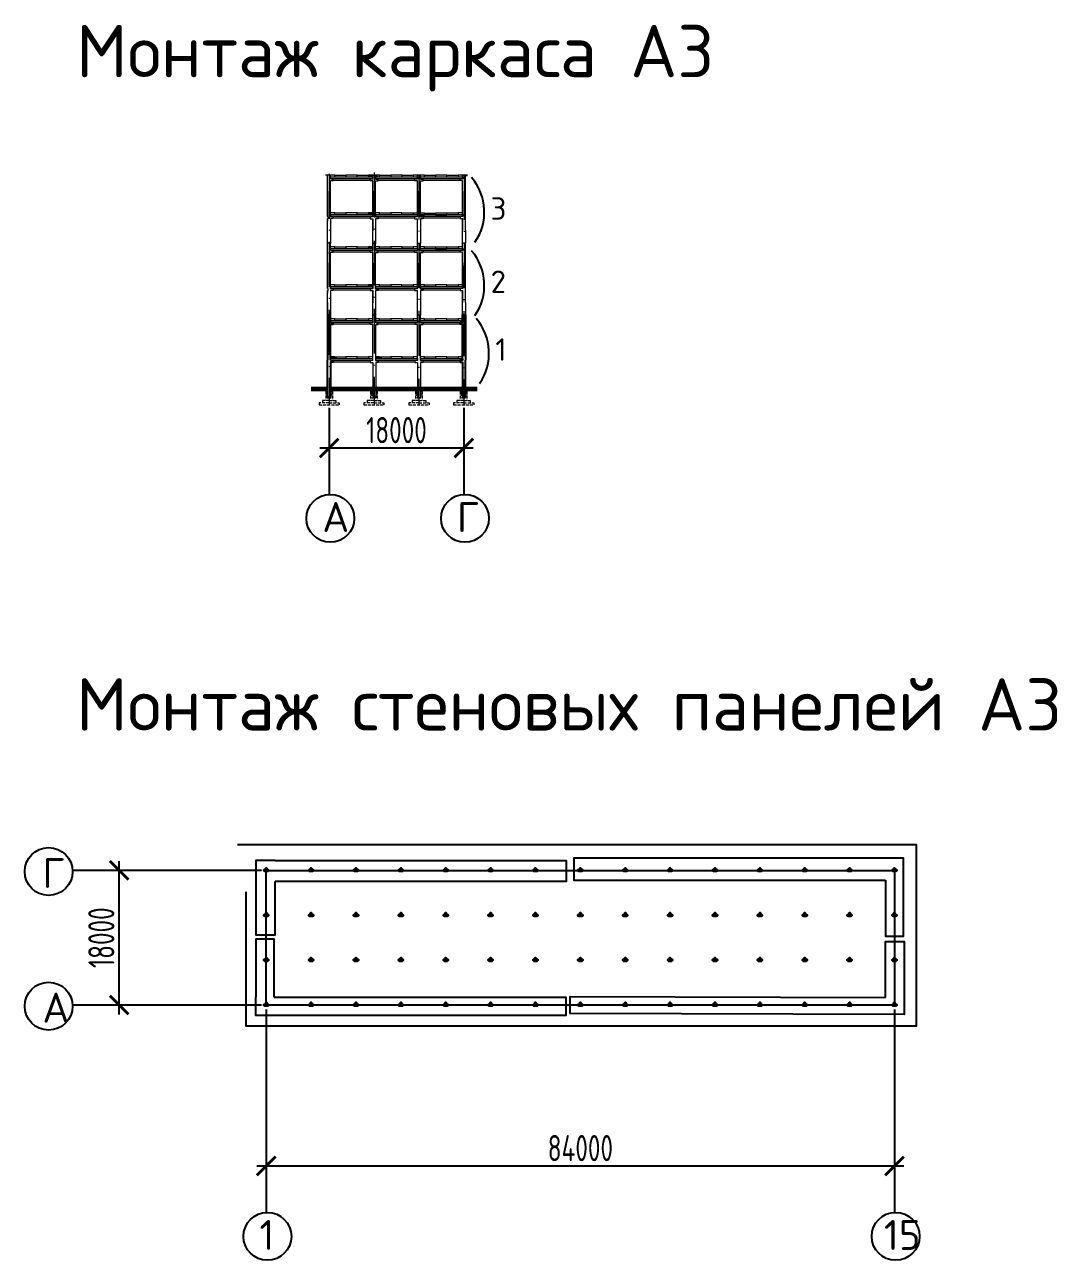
# Model space of a CAD drawing. Header units: millimetres. Extents: x -258526 to -95372, y 16759 to 83244.
# Drawn here: x -128942.8 to -128804.7, y 40723.7 to 40888.9 of the extents above; entities that cross this region are included whole.
import ezdxf

# ---------------------------------------------------------------- set-up
doc = ezdxf.new("R2010")
doc.units = ezdxf.units.MM
doc.header["$LTSCALE"] = 0.5
doc.linetypes.add('ACAD_ISO10W100', pattern=[18, 12, -3, 0, -3])
doc.linetypes.add('JIS_02_4.0', pattern=[5.5, 4, -1.5])
doc.layers.add('ЛИНИИ_045', color=254, linetype='Continuous')
doc.layers.add('размеры', color=7, linetype='Continuous')
for name, color, linetype, lineweight in [('ТОЛСТЫЕ', 1, 'Continuous', 50), ('ТОНКИЕе', 7, 'Continuous', 25), ('Я Тонкая', 2, 'Continuous', 15), ('Я Штриховая', 6, 'JIS_02_4.0', 15), ('яОсевая', 3, 'ACAD_ISO10W100', 15), ('яТолстая', 1, 'Continuous', 60), ('яШтриховая', 6, 'JIS_02_4.0', 15)]:
    doc.layers.add(name, color=color, linetype=linetype, lineweight=lineweight)
doc.styles.add('Наклонный', font='isocpeur.ttf', dxfattribs={"width": 0.7, "height": 3.5})
doc.styles.add('Наклонный 5', font='isocpeur.ttf', dxfattribs={"height": 7})
doc.dimstyles.new('СТРОИТЕЛЬНЫЙ', dxfattribs={"dimtxt": 3.5, "dimasz": 2.5, "dimexe": 1.25, "dimexo": 0.625, "dimtad": 1, "dimdec": 0, "dimlfac": 500, "dimdsep": 46, "dimtxsty": 'Наклонный', "dimblk1": 'ARCHTICK', "dimblk2": 'ARCHTICK', "dimsah": 1, "dimcen": 0, "dimdle": 1.25, "dimadec": 0, "dimazin": 0, "dimtfac": 0.75, "dimtdec": 0, "dimtmove": 0, "dimatfit": 3, "dimldrblk": 'ARCHTICK', "dimfxl": 1, "dimtolj": 1, "dimtzin": 0, "dimarcsym": 0})

# ---------------------------------------------------------------- blocks, each defined once
blk = doc.blocks.new('_ArchTick')
at = {"color": 0, "linetype": 'ByBlock', "const_width": 0.15}
blk.add_lwpolyline([(-0.5, -0.5), (0.5, 0.5)], dxfattribs=at)
blk = doc.blocks.new('*D740')
at = {"layer": 'Defpoints', "color": 0, "transparency": 16777216}
for p in [(-128902.1, 40835.58), (-128884.1, 40835.58), (-128884.1, 40832.27)]:
    blk.add_point(p, dxfattribs=at)
at = {"layer": 'размеры', "color": 0, "lineweight": -2, "transparency": 16777216}
for p, q in [((-128902.1, 40834.95), (-128902.1, 40831.02)), ((-128884.1, 40834.95), (-128884.1, 40831.02)), ((-128903.35, 40832.27), (-128882.85, 40832.27))]:
    blk.add_line(p, q, dxfattribs=at)
at = {"layer": 'размеры', "color": 0, "lineweight": -2, "transparency": 16777216, "xscale": 2.5, "yscale": 2.5, "zscale": 2.5, "rotation": 180}
blk.add_blockref('_ArchTick', (-128902.1, 40832.27), dxfattribs=at)
at = {"layer": 'размеры', "color": 0, "lineweight": -2, "transparency": 16777216, "xscale": 2.5, "yscale": 2.5, "zscale": 2.5}
blk.add_blockref('_ArchTick', (-128884.1, 40832.27), dxfattribs=at)
at = {"layer": 'размеры', "color": 0, "transparency": 16777216, "insert": (-128893.1, 40834.65), "char_height": 3.5, "attachment_point": 5, "style": 'Наклонный'}
blk.add_mtext('\\A1;18000', dxfattribs=at)
blk = doc.blocks.new('*D741')
at = {"layer": 'Defpoints', "color": 0, "transparency": 16777216}
for p in [(-128910.51, 40757.79), (-128826.51, 40757.79), (-128826.51, 40736.28)]:
    blk.add_point(p, dxfattribs=at)
at = {"layer": 'размеры', "color": 0, "lineweight": -2, "transparency": 16777216}
for p, q in [((-128910.51, 40757.17), (-128910.51, 40735.03)), ((-128826.51, 40757.17), (-128826.51, 40735.03)), ((-128911.76, 40736.28), (-128825.26, 40736.28))]:
    blk.add_line(p, q, dxfattribs=at)
at = {"layer": 'размеры', "color": 0, "lineweight": -2, "transparency": 16777216, "xscale": 2.5, "yscale": 2.5, "zscale": 2.5, "rotation": 180}
blk.add_blockref('_ArchTick', (-128910.51, 40736.28), dxfattribs=at)
at = {"layer": 'размеры', "color": 0, "lineweight": -2, "transparency": 16777216, "xscale": 2.5, "yscale": 2.5, "zscale": 2.5}
blk.add_blockref('_ArchTick', (-128826.51, 40736.28), dxfattribs=at)
at = {"layer": 'размеры', "color": 0, "transparency": 16777216, "insert": (-128868.51, 40738.66), "char_height": 3.5, "attachment_point": 5, "style": 'Наклонный'}
blk.add_mtext('\\A1;84000', dxfattribs=at)
blk = doc.blocks.new('*D742')
at = {"layer": 'Defpoints', "color": 0, "transparency": 16777216}
for p in [(-128930.19, 40775.79), (-128910.51, 40775.79), (-128910.51, 40757.79)]:
    blk.add_point(p, dxfattribs=at)
at = {"layer": 'размеры', "color": 0, "lineweight": -2, "transparency": 16777216}
for p, q in [((-128930.19, 40756.54), (-128930.19, 40777.04)), ((-128911.14, 40775.79), (-128931.44, 40775.79)), ((-128911.14, 40757.79), (-128931.44, 40757.79))]:
    blk.add_line(p, q, dxfattribs=at)
at = {"layer": 'размеры', "color": 0, "lineweight": -2, "transparency": 16777216, "xscale": 2.5, "yscale": 2.5, "zscale": 2.5}
for p, rotation in [((-128930.19, 40775.79), 90), ((-128930.19, 40757.79), 270)]:
    blk.add_blockref('_ArchTick', p, dxfattribs=dict(at, rotation=rotation))
at = {"layer": 'размеры', "color": 0, "transparency": 16777216, "insert": (-128932.56, 40766.79), "char_height": 3.5, "attachment_point": 5, "rotation": 90, "style": 'Наклонный'}
blk.add_mtext('\\A1;18000', dxfattribs=at)

msp = doc.modelspace()

# ---------------------------------------------------------------- linework, layer by layer
at = {"lineweight": 20}
for points in [[(-128901.8989, 40868.5311), (-128901.3589, 40868.5311), (-128901.3589, 40868.7511), (-128902.5983, 40868.7523)], [(-128902.299, 40863.1985), (-128902.299, 40868.7511)], [(-128901.899, 40867.8618), (-128901.899, 40868.0306), (-128901.5657, 40868.0306), (-128901.5657, 40868.2622)], [(-128901.899, 40863.1985), (-128901.899, 40867.9462)], [(-128901.8984, 40868.2588), (-128901.8984, 40868.2588), (-128901.8984, 40868.2588), (-128901.8987, 40868.7511)], [(-128901.8878, 40868.3211), (-128901.8878, 40868.5211), (-128896.2829, 40868.5211), (-128896.2829, 40868.2588), (-128901.8984, 40868.2588)], [(-128901.8984, 40868.2588), (-128901.5657, 40868.2622)], [(-128901.5567, 40868.0868), (-128896.6424, 40868.0868)], [(-128901.3589, 40868.5311), (-128901.3589, 40868.7511), (-128899.8589, 40868.7511), (-128899.8589, 40868.5211)], [(-128899.8589, 40868.527), (-128899.8589, 40868.527), (-128898.3589, 40868.527), (-128898.3589, 40868.747), (-128899.8589, 40868.747), (-128899.8589, 40868.527)], [(-128898.3589, 40868.5311), (-128898.3589, 40868.7511), (-128896.8589, 40868.7511), (-128896.8589, 40868.5211)], [(-128896.2809, 40867.9927), (-128896.2809, 40867.9927), (-128896.6141, 40867.9927), (-128896.6141, 40868.2243)], [(-128896.2814, 40868.2209), (-128896.6141, 40868.2243)], [(-128896.2814, 40868.2209), (-128896.2811, 40868.7492)], [(-128896.2809, 40863.1607), (-128896.2814, 40867.9927)], [(-128895.8739, 40868.3211), (-128895.8739, 40868.5211), (-128890.269, 40868.5211), (-128890.269, 40868.2588), (-128895.8845, 40868.2588)], [(-128895.8809, 40867.8239), (-128895.8809, 40867.9927), (-128895.5477, 40867.9927), (-128895.5477, 40868.2243)], [(-128895.8809, 40863.1607), (-128895.8809, 40867.9083)], [(-128895.8804, 40868.2209), (-128895.8804, 40868.2209), (-128895.8804, 40868.2209), (-128895.8806, 40868.7479)], [(-128895.8804, 40868.2209), (-128895.5477, 40868.2243)], [(-128895.8802, 40868.527), (-128895.3589, 40868.527), (-128895.3589, 40868.747), (-128895.8802, 40868.747)], [(-128895.5428, 40868.0868), (-128890.6285, 40868.0868)], [(-128895.3589, 40868.527), (-128895.3589, 40868.747), (-128893.8589, 40868.747), (-128893.8589, 40868.5169)], [(-128893.8589, 40868.5229), (-128893.8589, 40868.5229), (-128892.3589, 40868.5229), (-128892.3589, 40868.7429), (-128893.8589, 40868.7429), (-128893.8589, 40868.5229)], [(-128892.3589, 40868.5229), (-128892.3589, 40868.7429), (-128890.8589, 40868.7429), (-128890.8589, 40868.5128)], [(-128889.3589, 40868.7387), (-128890.8589, 40868.7387), (-128890.8589, 40868.5187)], [(-128890.2793, 40867.9927), (-128890.2793, 40867.9927), (-128890.6685, 40867.9927), (-128890.6685, 40868.2243)], [(-128890.2793, 40868.2209), (-128890.6685, 40868.2243)], [(-128890.2798, 40868.2209), (-128890.2796, 40868.7387)], [(-128890.2793, 40863.1607), (-128890.2798, 40867.9927)], [(-128890.2793, 40867.8239), (-128890.2793, 40867.9927)], [(-128889.8793, 40867.8239), (-128889.8793, 40867.9927), (-128889.5461, 40867.9927), (-128889.5461, 40868.2243)], [(-128889.8793, 40863.1607), (-128889.8793, 40867.9083)], [(-128889.8788, 40868.2209), (-128889.8788, 40868.2209), (-128889.8788, 40868.2209), (-128889.879, 40868.7387)], [(-128889.8788, 40868.2209), (-128889.5461, 40868.2243)], [(-128889.8786, 40868.5187), (-128889.3589, 40868.5187), (-128889.3589, 40868.7387), (-128889.8786, 40868.7387)], [(-128889.8388, 40868.3211), (-128889.8388, 40868.5211), (-128884.2339, 40868.5211), (-128884.2339, 40868.2588), (-128889.8495, 40868.2588)], [(-128889.5077, 40868.0868), (-128884.5935, 40868.0868)], [(-128889.3589, 40868.5187), (-128889.3589, 40868.7387), (-128887.8589, 40868.7387), (-128887.8589, 40868.5086)], [(-128887.8589, 40868.5146), (-128887.8589, 40868.5146), (-128886.3589, 40868.5146), (-128886.3589, 40868.7346), (-128887.8589, 40868.7346), (-128887.8589, 40868.5146)], [(-128886.3589, 40868.5311), (-128886.3589, 40868.7511), (-128884.8589, 40868.7511), (-128884.8589, 40868.5211)], [(-128884.8589, 40868.527), (-128884.8589, 40868.527), (-128884.2484, 40868.527), (-128884.2484, 40868.747), (-128884.8589, 40868.747), (-128884.8589, 40868.527)], [(-128884.2491, 40868.0306), (-128884.2491, 40868.0306), (-128884.5824, 40868.0306), (-128884.5824, 40868.2622)], [(-128884.2497, 40868.2588), (-128884.5824, 40868.2622)], [(-128884.2497, 40868.2588), (-128884.2494, 40868.747)], [(-128884.2491, 40863.1985), (-128884.2491, 40868.0306)], [(-128883.8491, 40867.9462), (-128883.8491, 40867.9462), (-128883.8491, 40867.9462), (-128883.8491, 40868.747)], [(-128883.8491, 40861.3277), (-128883.8491, 40867.9462)], [(-128902.299, 40866.6211), (-128902.299, 40863.2306)], [(-128896.2809, 40866.5832), (-128896.2809, 40863.1927)], [(-128890.2793, 40866.5832), (-128890.2793, 40863.1927)], [(-128884.2491, 40866.6211), (-128884.2491, 40863.2306)], [(-128902.299, 40863.1985), (-128902.299, 40863.2306)], [(-128902.299, 40863.1985), (-128902.2971, 40863.1722), (-128902.2971, 40862.9141), (-128902.299, 40862.9404), (-128902.299, 40862.5683)], [(-128902.299, 40859.6649), (-128902.299, 40862.9404)], [(-128901.8994, 40863.4709), (-128901.3594, 40863.4709), (-128901.3594, 40863.6909), (-128901.8994, 40863.6909)], [(-128901.8884, 40863.2608), (-128901.8884, 40863.4608), (-128896.2834, 40863.4608), (-128896.2834, 40863.1985), (-128901.899, 40863.1985)], [(-128901.899, 40863.1985), (-128901.5506, 40863.1985), (-128901.5506, 40862.9404), (-128901.899, 40862.9404), (-128901.899, 40861.3277)], [(-128901.5573, 40863.0265), (-128896.643, 40863.0265)], [(-128901.3594, 40863.4709), (-128901.3594, 40863.6909), (-128899.8594, 40863.6909), (-128899.8594, 40863.4608)], [(-128899.8594, 40863.4667), (-128899.8594, 40863.4667), (-128898.3594, 40863.4667), (-128898.3594, 40863.6867), (-128899.8594, 40863.6867), (-128899.8594, 40863.4667)], [(-128898.3594, 40863.4709), (-128898.3594, 40863.6909), (-128896.8594, 40863.6909), (-128896.8594, 40863.4608)], [(-128896.2809, 40863.1607), (-128896.6292, 40863.1607), (-128896.6292, 40862.9025), (-128896.2809, 40862.9025), (-128896.2809, 40861.2898)], [(-128896.2809, 40863.1607), (-128896.2809, 40863.1927)], [(-128896.2809, 40859.627), (-128896.2809, 40862.9025)], [(-128896.279, 40862.8762), (-128896.2809, 40862.9025), (-128896.2809, 40862.5305)], [(-128895.8745, 40863.2608), (-128895.8745, 40863.4608), (-128890.2695, 40863.4608), (-128890.2695, 40863.1985), (-128895.8851, 40863.1985)], [(-128895.8809, 40863.1607), (-128895.5326, 40863.1607), (-128895.5326, 40862.9025), (-128895.8809, 40862.9025), (-128895.8809, 40861.2898)], [(-128895.8807, 40863.4667), (-128895.3594, 40863.4667), (-128895.3594, 40863.6867), (-128895.8807, 40863.6867)], [(-128895.5434, 40863.0265), (-128890.6291, 40863.0265)], [(-128895.3594, 40863.4667), (-128895.3594, 40863.6867), (-128893.8594, 40863.6867), (-128893.8594, 40863.4566)], [(-128893.8594, 40863.4626), (-128893.8594, 40863.4626), (-128892.3594, 40863.4626), (-128892.3594, 40863.6826), (-128893.8594, 40863.6826), (-128893.8594, 40863.4626)], [(-128892.3594, 40863.4626), (-128892.3594, 40863.6826), (-128890.8594, 40863.6826), (-128890.8594, 40863.4525)], [(-128890.2791, 40863.6784), (-128890.8594, 40863.6784), (-128890.8594, 40863.4584)], [(-128890.2793, 40863.1607), (-128890.6836, 40863.1607), (-128890.6836, 40862.9025), (-128890.2793, 40862.9025), (-128890.2793, 40862.9025)], [(-128890.2793, 40863.1607), (-128890.2793, 40863.1927)], [(-128890.2793, 40859.627), (-128890.2793, 40862.9025)], [(-128889.8793, 40863.1607), (-128889.531, 40863.1607), (-128889.531, 40862.9025), (-128889.8793, 40862.9025), (-128889.8793, 40861.2898)], [(-128889.8791, 40863.4584), (-128889.3594, 40863.4584), (-128889.3594, 40863.6784), (-128889.8791, 40863.6784)], [(-128889.8394, 40863.2608), (-128889.8394, 40863.4608), (-128884.2345, 40863.4608), (-128884.2345, 40863.1985), (-128889.85, 40863.1985)], [(-128889.5083, 40863.0265), (-128884.594, 40863.0265)], [(-128889.3594, 40863.4584), (-128889.3594, 40863.6784), (-128887.8594, 40863.6784), (-128887.8594, 40863.4484)], [(-128887.8594, 40863.4543), (-128887.8594, 40863.4543), (-128886.3594, 40863.4543), (-128886.3594, 40863.6743), (-128887.8594, 40863.6743), (-128887.8594, 40863.4543)], [(-128886.3594, 40863.4709), (-128886.3594, 40863.6909), (-128884.8594, 40863.6909), (-128884.8594, 40863.4608)], [(-128884.8594, 40863.4667), (-128884.8594, 40863.4667), (-128884.249, 40863.4667), (-128884.249, 40863.6867), (-128884.8594, 40863.6867), (-128884.8594, 40863.4667)], [(-128884.2491, 40863.1985), (-128884.5975, 40863.1985), (-128884.5975, 40862.9404), (-128884.2491, 40862.9404), (-128884.2491, 40861.3277)], [(-128884.2491, 40863.1985), (-128884.2491, 40863.2306)], [(-128884.2491, 40859.6649), (-128884.2491, 40862.9404)], [(-128901.899, 40861.3277), (-128901.899, 40859.6595), (-128902.299, 40859.6649)], [(-128895.8809, 40861.2898), (-128895.8809, 40859.6216), (-128896.2809, 40859.627)], [(-128889.8793, 40861.2898), (-128889.8793, 40859.6216), (-128890.2793, 40859.627)], [(-128883.8491, 40861.3277), (-128883.8491, 40859.6595), (-128884.2491, 40859.6649)], [(-128902.2995, 40858.6561), (-128902.299, 40859.6595)], [(-128901.8984, 40858.6561), (-128901.8984, 40858.6561), (-128901.8984, 40858.6561), (-128901.899, 40859.6595), (-128902.299, 40859.6595)], [(-128901.8984, 40858.9284), (-128901.3584, 40858.9284), (-128901.3584, 40859.1484), (-128901.8984, 40859.1484)], [(-128901.3584, 40858.9284), (-128901.3584, 40859.1484), (-128899.8584, 40859.1484), (-128899.8584, 40858.9183)], [(-128899.8584, 40858.9243), (-128899.8584, 40858.9243), (-128898.3584, 40858.9243), (-128898.3584, 40859.1443), (-128899.8584, 40859.1443), (-128899.8584, 40858.9243)], [(-128898.3584, 40858.9284), (-128898.3584, 40859.1484), (-128896.8584, 40859.1484), (-128896.8584, 40858.9183)], [(-128896.2814, 40858.6182), (-128896.2809, 40859.6216)], [(-128895.8804, 40858.6182), (-128895.8804, 40858.6182), (-128895.8804, 40858.6182), (-128895.8809, 40859.6216), (-128896.2809, 40859.6216)], [(-128895.8797, 40858.9243), (-128895.3584, 40858.9243), (-128895.3584, 40859.1443), (-128895.8797, 40859.1443)], [(-128895.3584, 40858.9243), (-128895.3584, 40859.1443), (-128893.8584, 40859.1443), (-128893.8584, 40858.9142)], [(-128893.8584, 40858.9202), (-128893.8584, 40858.9202), (-128892.3584, 40858.9202), (-128892.3584, 40859.1402), (-128893.8584, 40859.1402), (-128893.8584, 40858.9202)], [(-128892.3584, 40858.9202), (-128892.3584, 40859.1402), (-128890.8584, 40859.1402), (-128890.8584, 40858.9101)], [(-128890.2781, 40859.136), (-128890.8584, 40859.136), (-128890.8584, 40858.916)], [(-128890.2798, 40858.6182), (-128890.2793, 40859.6216)], [(-128889.8788, 40858.6182), (-128889.8788, 40858.6182), (-128889.8788, 40858.6182), (-128889.8793, 40859.6216), (-128890.2793, 40859.6216)], [(-128889.8781, 40858.916), (-128889.3584, 40858.916), (-128889.3584, 40859.136), (-128889.8781, 40859.136)], [(-128889.3584, 40858.916), (-128889.3584, 40859.136), (-128887.8584, 40859.136), (-128887.8584, 40858.9059)], [(-128887.8584, 40858.9119), (-128887.8584, 40858.9119), (-128886.3584, 40858.9119), (-128886.3584, 40859.1319), (-128887.8584, 40859.1319), (-128887.8584, 40858.9119)], [(-128886.3584, 40858.9284), (-128886.3584, 40859.1484), (-128884.8584, 40859.1484), (-128884.8584, 40858.9183)], [(-128884.8584, 40858.9243), (-128884.8584, 40858.9243), (-128884.248, 40858.9243), (-128884.248, 40859.1443), (-128884.8584, 40859.1443), (-128884.8584, 40858.9243)], [(-128884.2497, 40858.6561), (-128884.2491, 40859.6595)], [(-128883.8491, 40858.3435), (-128883.8491, 40858.3435), (-128883.8491, 40858.3435), (-128883.8491, 40859.6595), (-128884.2491, 40859.6595)], [(-128902.299, 40853.5958), (-128902.2995, 40858.6561)], [(-128902.299, 40858.2591), (-128902.299, 40858.6561), (-128902.299, 40858.6561), (-128902.299, 40858.6561)], [(-128902.299, 40858.4278), (-128902.299, 40858.2591)], [(-128901.899, 40858.2591), (-128901.899, 40858.4278), (-128901.5657, 40858.4278), (-128901.5657, 40858.6595)], [(-128901.899, 40853.5958), (-128901.899, 40858.3435)], [(-128901.8984, 40858.6561), (-128901.5657, 40858.6595)], [(-128901.8874, 40858.7183), (-128901.8874, 40858.9183), (-128896.2825, 40858.9183), (-128896.2825, 40858.6561), (-128901.898, 40858.6561)], [(-128901.5563, 40858.4841), (-128896.642, 40858.4841)], [(-128896.2809, 40858.39), (-128896.2809, 40858.39), (-128896.6141, 40858.39), (-128896.6141, 40858.6216)], [(-128896.2814, 40858.6182), (-128896.6141, 40858.6216)], [(-128896.2809, 40853.5579), (-128896.2814, 40858.39)], [(-128895.8735, 40858.7183), (-128895.8735, 40858.9183), (-128890.2686, 40858.9183), (-128890.2686, 40858.6561), (-128895.8841, 40858.6561)], [(-128895.8809, 40858.2212), (-128895.8809, 40858.39), (-128895.5477, 40858.39), (-128895.5477, 40858.6216)], [(-128895.8809, 40853.5579), (-128895.8809, 40858.3056)], [(-128895.8804, 40858.6182), (-128895.5477, 40858.6216)], [(-128895.5424, 40858.4841), (-128890.6281, 40858.4841)], [(-128890.2793, 40858.39), (-128890.2793, 40858.39), (-128890.6685, 40858.39), (-128890.6685, 40858.6216)], [(-128890.2793, 40858.6182), (-128890.6685, 40858.6216)], [(-128890.2793, 40853.5579), (-128890.2798, 40858.39)], [(-128890.2793, 40858.2212), (-128890.2793, 40858.39)], [(-128889.8793, 40858.2212), (-128889.8793, 40858.39), (-128889.5461, 40858.39), (-128889.5461, 40858.6216)], [(-128889.8793, 40853.5579), (-128889.8793, 40858.3056)], [(-128889.8788, 40858.6182), (-128889.5461, 40858.6216)], [(-128889.8384, 40858.7183), (-128889.8384, 40858.9183), (-128884.2335, 40858.9183), (-128884.2335, 40858.6561), (-128889.849, 40858.6561)], [(-128889.5073, 40858.4841), (-128884.593, 40858.4841)], [(-128884.2491, 40858.4278), (-128884.2491, 40858.4278), (-128884.5824, 40858.4278), (-128884.5824, 40858.6595)], [(-128884.2497, 40858.6561), (-128884.5824, 40858.6595)], [(-128884.2491, 40853.5958), (-128884.2491, 40858.4278)], [(-128883.8491, 40851.725), (-128883.8491, 40858.3435)], [(-128902.299, 40857.0184), (-128902.299, 40853.6278)], [(-128896.2809, 40856.9805), (-128896.2809, 40853.59)], [(-128890.2793, 40856.9805), (-128890.2793, 40853.59)], [(-128884.2491, 40857.0184), (-128884.2491, 40853.6278)], [(-128901.8994, 40853.8681), (-128901.3594, 40853.8681), (-128901.3594, 40854.0881), (-128901.8994, 40854.0881)], [(-128901.3594, 40853.8681), (-128901.3594, 40854.0881), (-128899.8594, 40854.0881), (-128899.8594, 40853.8581)], [(-128899.8594, 40853.864), (-128899.8594, 40853.864), (-128898.3594, 40853.864), (-128898.3594, 40854.084), (-128899.8594, 40854.084), (-128899.8594, 40853.864)], [(-128898.3594, 40853.8681), (-128898.3594, 40854.0881), (-128896.8594, 40854.0881), (-128896.8594, 40853.8581)], [(-128895.8807, 40853.864), (-128895.3594, 40853.864), (-128895.3594, 40854.084), (-128895.8807, 40854.084)], [(-128895.3594, 40853.864), (-128895.3594, 40854.084), (-128893.8594, 40854.084), (-128893.8594, 40853.8539)], [(-128893.8594, 40853.8599), (-128893.8594, 40853.8599), (-128892.3594, 40853.8599), (-128892.3594, 40854.0799), (-128893.8594, 40854.0799), (-128893.8594, 40853.8599)], [(-128892.3594, 40853.8599), (-128892.3594, 40854.0799), (-128890.8594, 40854.0799), (-128890.8594, 40853.8498)], [(-128890.2791, 40854.0757), (-128890.8594, 40854.0757), (-128890.8594, 40853.8557)], [(-128889.8791, 40853.8557), (-128889.3594, 40853.8557), (-128889.3594, 40854.0757), (-128889.8791, 40854.0757)], [(-128889.3594, 40853.8557), (-128889.3594, 40854.0757), (-128887.8594, 40854.0757), (-128887.8594, 40853.8456)], [(-128887.8594, 40853.8516), (-128887.8594, 40853.8516), (-128886.3594, 40853.8516), (-128886.3594, 40854.0716), (-128887.8594, 40854.0716), (-128887.8594, 40853.8516)], [(-128886.3594, 40853.8681), (-128886.3594, 40854.0881), (-128884.8594, 40854.0881), (-128884.8594, 40853.8581)], [(-128884.8594, 40853.864), (-128884.8594, 40853.864), (-128884.249, 40853.864), (-128884.249, 40854.084), (-128884.8594, 40854.084), (-128884.8594, 40853.864)], [(-128902.299, 40853.5958), (-128902.299, 40853.6278)], [(-128902.299, 40853.5958), (-128902.2971, 40853.5695), (-128902.2971, 40853.3113), (-128902.299, 40853.3377), (-128902.299, 40852.9656)], [(-128902.299, 40850.0622), (-128902.299, 40853.3377)], [(-128901.8884, 40853.6581), (-128901.8884, 40853.8581), (-128896.2834, 40853.8581), (-128896.2834, 40853.5958), (-128901.899, 40853.5958)], [(-128901.899, 40853.5958), (-128901.5506, 40853.5958), (-128901.5506, 40853.3377), (-128901.899, 40853.3377), (-128901.899, 40851.725)], [(-128901.5573, 40853.4238), (-128896.643, 40853.4238)], [(-128896.2809, 40853.5579), (-128896.6292, 40853.5579), (-128896.6292, 40853.2998), (-128896.2809, 40853.2998), (-128896.2809, 40851.6871)], [(-128896.2809, 40853.5579), (-128896.2809, 40853.59)], [(-128896.2809, 40850.0243), (-128896.2809, 40853.2998)], [(-128896.279, 40853.2735), (-128896.2809, 40853.2998), (-128896.2809, 40852.9277)], [(-128895.8745, 40853.6581), (-128895.8745, 40853.8581), (-128890.2695, 40853.8581), (-128890.2695, 40853.5958), (-128895.8851, 40853.5958)], [(-128895.8809, 40853.5579), (-128895.5326, 40853.5579), (-128895.5326, 40853.2998), (-128895.8809, 40853.2998), (-128895.8809, 40851.6871)], [(-128895.5434, 40853.4238), (-128890.6291, 40853.4238)], [(-128890.2793, 40853.5579), (-128890.6836, 40853.5579), (-128890.6836, 40853.2998), (-128890.2793, 40853.2998), (-128890.2793, 40853.2998)], [(-128890.2793, 40853.5579), (-128890.2793, 40853.59)], [(-128890.2793, 40850.0243), (-128890.2793, 40853.2998)], [(-128889.8793, 40853.5579), (-128889.531, 40853.5579), (-128889.531, 40853.2998), (-128889.8793, 40853.2998), (-128889.8793, 40851.6871)], [(-128889.8394, 40853.6581), (-128889.8394, 40853.8581), (-128884.2345, 40853.8581), (-128884.2345, 40853.5958), (-128889.85, 40853.5958)], [(-128889.5083, 40853.4238), (-128884.594, 40853.4238)], [(-128884.2491, 40853.5958), (-128884.5975, 40853.5958), (-128884.5975, 40853.3377), (-128884.2491, 40853.3377), (-128884.2491, 40851.725)], [(-128884.2491, 40853.5958), (-128884.2491, 40853.6278)], [(-128884.2491, 40850.0622), (-128884.2491, 40853.3377)], [(-128901.899, 40851.725), (-128901.899, 40850.0567), (-128902.299, 40850.0622)], [(-128902.299, 40851.725), (-128902.299, 40850.0567), (-128901.899, 40850.0622)], [(-128895.8809, 40851.6871), (-128895.8809, 40850.0189), (-128896.2809, 40850.0243)], [(-128889.8793, 40851.6871), (-128889.8793, 40850.0189), (-128890.2793, 40850.0243)], [(-128883.8491, 40851.725), (-128883.8491, 40850.0567), (-128884.2491, 40850.0622)], [(-128901.8984, 40849.3139), (-128901.3584, 40849.3139), (-128901.3584, 40849.5339), (-128901.8984, 40849.5339)], [(-128901.8874, 40849.1038), (-128901.8874, 40849.3038), (-128896.2825, 40849.3038), (-128896.2825, 40849.0416), (-128901.898, 40849.0416)], [(-128901.3584, 40849.3139), (-128901.3584, 40849.5339), (-128899.8584, 40849.5339), (-128899.8584, 40849.3038)], [(-128899.8584, 40849.3098), (-128899.8584, 40849.3098), (-128898.3584, 40849.3098), (-128898.3584, 40849.5298), (-128899.8584, 40849.5298), (-128899.8584, 40849.3098)], [(-128898.3584, 40849.3139), (-128898.3584, 40849.5339), (-128896.8584, 40849.5339), (-128896.8584, 40849.3038)], [(-128896.2797, 40849.5298), (-128896.8584, 40849.5298), (-128896.8584, 40849.3098)], [(-128896.2808, 40849.0155), (-128896.2803, 40850.0189)], [(-128895.8797, 40849.0155), (-128895.8797, 40849.0155), (-128895.8797, 40849.0155), (-128895.8803, 40850.0189), (-128896.2803, 40850.0189)], [(-128895.8735, 40849.1038), (-128895.8735, 40849.3038), (-128890.2686, 40849.3038), (-128890.2686, 40849.0416), (-128895.8841, 40849.0416)], [(-128895.8797, 40849.3098), (-128895.3584, 40849.3098), (-128895.3584, 40849.5298), (-128895.8797, 40849.5298)], [(-128895.3584, 40849.3098), (-128895.3584, 40849.5298), (-128893.8584, 40849.5298), (-128893.8584, 40849.2997)], [(-128893.8584, 40849.3056), (-128893.8584, 40849.3056), (-128892.3584, 40849.3056), (-128892.3584, 40849.5256), (-128893.8584, 40849.5256), (-128893.8584, 40849.3056)], [(-128892.3584, 40849.3056), (-128892.3584, 40849.5256), (-128890.8584, 40849.5256), (-128890.8584, 40849.2955)], [(-128890.2781, 40849.5215), (-128890.8584, 40849.5215), (-128890.8584, 40849.3015)], [(-128890.2792, 40849.0155), (-128890.2787, 40850.0189)], [(-128889.8781, 40849.0155), (-128889.8781, 40849.0155), (-128889.8781, 40849.0155), (-128889.8787, 40850.0189), (-128890.2787, 40850.0189)], [(-128889.8781, 40849.3015), (-128889.3584, 40849.3015), (-128889.3584, 40849.5215), (-128889.8781, 40849.5215)], [(-128889.8384, 40849.1038), (-128889.8384, 40849.3038), (-128884.2335, 40849.3038), (-128884.2335, 40849.0416), (-128889.849, 40849.0416)], [(-128889.3584, 40849.3015), (-128889.3584, 40849.5215), (-128887.8584, 40849.5215), (-128887.8584, 40849.2914)], [(-128887.8584, 40849.2973), (-128887.8584, 40849.2973), (-128886.3584, 40849.2973), (-128886.3584, 40849.5173), (-128887.8584, 40849.5173), (-128887.8584, 40849.2973)], [(-128886.3584, 40849.3139), (-128886.3584, 40849.5339), (-128884.8584, 40849.5339), (-128884.8584, 40849.3038)], [(-128884.8584, 40849.3098), (-128884.8584, 40849.3098), (-128884.248, 40849.3098), (-128884.248, 40849.5298), (-128884.8584, 40849.5298), (-128884.8584, 40849.3098)], [(-128901.5563, 40848.8695), (-128896.642, 40848.8695)], [(-128896.2803, 40843.9552), (-128896.2803, 40848.7872), (-128896.6135, 40848.7872), (-128896.6135, 40849.0189)], [(-128896.2808, 40849.0155), (-128896.6135, 40849.0189)], [(-128895.8803, 40843.9552), (-128895.8803, 40848.7872), (-128895.547, 40848.7872), (-128895.547, 40849.0189)], [(-128895.8797, 40849.0155), (-128895.547, 40849.0189)], [(-128895.5424, 40848.8695), (-128890.6281, 40848.8695)], [(-128890.2787, 40843.9552), (-128890.2787, 40848.7872), (-128890.6119, 40848.7872), (-128890.6119, 40849.0189)], [(-128890.2792, 40849.0155), (-128890.6119, 40849.0189)], [(-128889.8787, 40843.9552), (-128889.8787, 40848.7872), (-128889.5454, 40848.7872), (-128889.5454, 40849.0189)], [(-128889.8781, 40849.0155), (-128889.5454, 40849.0189)], [(-128889.5073, 40848.8695), (-128884.593, 40848.8695)], [(-128901.899, 40844.2324), (-128901.359, 40844.2324), (-128901.359, 40844.4524), (-128901.899, 40844.4524)], [(-128901.8879, 40844.0223), (-128901.8879, 40844.2223), (-128896.283, 40844.2223), (-128896.283, 40843.96), (-128901.8985, 40843.96)], [(-128901.359, 40844.2324), (-128901.359, 40844.4524), (-128899.859, 40844.4524), (-128899.859, 40844.2223)], [(-128899.859, 40844.2282), (-128899.859, 40844.2282), (-128898.359, 40844.2282), (-128898.359, 40844.4482), (-128899.859, 40844.4482), (-128899.859, 40844.2282)], [(-128898.359, 40844.2324), (-128898.359, 40844.4524), (-128896.859, 40844.4524), (-128896.859, 40844.2223)], [(-128896.2803, 40844.4482), (-128896.859, 40844.4482), (-128896.859, 40844.2282)], [(-128896.859, 40844.2282), (-128896.859, 40844.2282), (-128896.2803, 40844.2282)], [(-128895.874, 40844.0223), (-128895.874, 40844.2223), (-128890.2691, 40844.2223), (-128890.2691, 40843.96), (-128895.8846, 40843.96)], [(-128895.8803, 40844.2282), (-128895.359, 40844.2282), (-128895.359, 40844.4482), (-128895.8803, 40844.4482)], [(-128895.359, 40844.2282), (-128895.359, 40844.4482), (-128893.859, 40844.4482), (-128893.859, 40844.2181)], [(-128893.859, 40844.2241), (-128893.859, 40844.2241), (-128892.359, 40844.2241), (-128892.359, 40844.4441), (-128893.859, 40844.4441), (-128893.859, 40844.2241)], [(-128892.359, 40844.2241), (-128892.359, 40844.4441), (-128890.859, 40844.4441), (-128890.859, 40844.214)], [(-128890.2787, 40844.4399), (-128890.859, 40844.4399), (-128890.859, 40844.2199)], [(-128890.859, 40844.2199), (-128890.859, 40844.2199), (-128890.2691, 40844.2199)], [(-128889.8787, 40844.2199), (-128889.359, 40844.2199), (-128889.359, 40844.4399), (-128889.8787, 40844.4399)], [(-128889.8389, 40844.0223), (-128889.8389, 40844.2223), (-128884.234, 40844.2223), (-128884.234, 40843.96), (-128889.8496, 40843.96)], [(-128889.359, 40844.2199), (-128889.359, 40844.4399), (-128887.859, 40844.4399), (-128887.859, 40844.2099)], [(-128887.859, 40844.2158), (-128887.859, 40844.2158), (-128886.359, 40844.2158), (-128886.359, 40844.4358), (-128887.859, 40844.4358), (-128887.859, 40844.2158)], [(-128886.359, 40844.2324), (-128886.359, 40844.4524), (-128884.859, 40844.4524), (-128884.859, 40844.2223)], [(-128884.859, 40844.2282), (-128884.859, 40844.2282), (-128884.2485, 40844.2282), (-128884.2485, 40844.4482), (-128884.859, 40844.4482), (-128884.859, 40844.2282)], [(-128901.5568, 40843.788), (-128896.6425, 40843.788)], [(-128896.2803, 40843.9552), (-128896.6286, 40843.9552), (-128896.6286, 40843.6971), (-128896.2803, 40843.6971), (-128896.2803, 40838.9818), (-128895.8803, 40838.9872)], [(-128895.8803, 40843.9552), (-128895.532, 40843.9552), (-128895.532, 40843.6971), (-128895.8803, 40843.6971), (-128895.8803, 40838.9818), (-128896.2803, 40838.9872)], [(-128895.5429, 40843.788), (-128890.6287, 40843.788)], [(-128890.2787, 40843.9552), (-128890.627, 40843.9552), (-128890.627, 40843.6971), (-128890.2787, 40843.6971), (-128890.2787, 40838.9818), (-128889.8787, 40838.9872)], [(-128889.8787, 40843.9552), (-128889.5304, 40843.9552), (-128889.5304, 40843.6971), (-128889.8787, 40843.6971), (-128889.8787, 40838.9818), (-128890.2787, 40838.9872)], [(-128889.5078, 40843.788), (-128884.5936, 40843.788)]]:
    msp.add_lwpolyline(points, dxfattribs=at)
for points in [[(-128896.8589, 40868.7511), (-128895.6195, 40868.747)], [(-128884.2484, 40868.747), (-128883.5983, 40868.7523)], [(-128896.8594, 40863.6909), (-128896.2834, 40863.6909)], [(-128896.8584, 40859.1484), (-128896.2825, 40859.1484)], [(-128896.8594, 40854.0881), (-128896.2809, 40854.0881)], [(-128901.8984, 40849.0534), (-128901.8984, 40849.0534), (-128901.8984, 40849.0534), (-128901.899, 40850.0567), (-128902.299, 40850.0567), (-128902.299, 40844.0251)], [(-128901.899, 40843.9931), (-128901.899, 40848.8251), (-128901.5657, 40848.8251), (-128901.5657, 40849.0567)], [(-128901.8984, 40849.0534), (-128901.5657, 40849.0567)], [(-128884.2485, 40843.9931), (-128884.2485, 40848.8251), (-128884.5818, 40848.8251), (-128884.5818, 40849.0567)], [(-128884.2491, 40849.0534), (-128884.5818, 40849.0567)], [(-128884.2491, 40849.0534), (-128884.2491, 40849.0534), (-128884.2491, 40849.0534), (-128884.2485, 40850.0567), (-128883.8485, 40850.0567), (-128883.8485, 40844.0251)], [(-128902.299, 40839.0251), (-128902.299, 40844.0251)], [(-128901.899, 40843.9718), (-128901.5506, 40843.9718), (-128901.5506, 40843.735), (-128901.899, 40843.735), (-128901.899, 40839.0197), (-128902.299, 40839.0251)], [(-128884.2485, 40843.9931), (-128884.5968, 40843.9931), (-128884.5968, 40843.735), (-128884.2485, 40843.735), (-128884.2485, 40839.0197), (-128883.8485, 40839.0251)], [(-128883.8485, 40839.0251), (-128883.8485, 40844.0251)], [(-128902.0983, 40837.6261), (-128902.0983, 40833.5292)], [(-128884.0983, 40837.6261), (-128884.0983, 40833.5292)]]:
    msp.add_lwpolyline(points)
for points in [[(-128890.2793, 40868.2209), (-128890.2793, 40868.2209)], [(-128890.2793, 40858.6182), (-128890.2793, 40858.6182)]]:
    msp.add_lwpolyline(points, close=True, dxfattribs=at)
at = {"layer": 'ЛИНИИ_045', "color": 7}
for p, q in [((-128901.0667, 40844.2324), (-128901.8775, 40844.2324)), ((-128895.075, 40844.2128), (-128895.8857, 40844.2128))]:
    msp.add_line(p, q, dxfattribs=at)
at = {"layer": 'ТОЛСТЫЕ', "color": 0}
for points in [[(-128910.5116, 40775.7918), (-128910.2616, 40775.7918), (-128910.7616, 40775.7918), (-128910.5116, 40775.7918), (-128910.5116, 40776.0418), (-128910.5116, 40775.5418)], [(-128910.5116, 40775.7918), (-128910.2616, 40775.7918), (-128910.7616, 40775.7918), (-128910.5116, 40775.7918), (-128910.5116, 40776.0418), (-128910.5116, 40775.5418)], [(-128904.5116, 40775.7918), (-128904.2616, 40775.7918), (-128904.7616, 40775.7918), (-128904.5116, 40775.7918), (-128904.5116, 40776.0418), (-128904.5116, 40775.5418)], [(-128898.5116, 40775.7918), (-128898.2616, 40775.7918), (-128898.7616, 40775.7918), (-128898.5116, 40775.7918), (-128898.5116, 40776.0418), (-128898.5116, 40775.5418)], [(-128892.5116, 40775.7918), (-128892.2616, 40775.7918), (-128892.7616, 40775.7918), (-128892.5116, 40775.7918), (-128892.5116, 40776.0418), (-128892.5116, 40775.5418)], [(-128886.5116, 40775.7918), (-128886.2616, 40775.7918), (-128886.7616, 40775.7918), (-128886.5116, 40775.7918), (-128886.5116, 40776.0418), (-128886.5116, 40775.5418)], [(-128880.5116, 40775.7918), (-128880.2616, 40775.7918), (-128880.7616, 40775.7918), (-128880.5116, 40775.7918), (-128880.5116, 40776.0418), (-128880.5116, 40775.5418)], [(-128874.5116, 40775.7918), (-128874.2616, 40775.7918), (-128874.7616, 40775.7918), (-128874.5116, 40775.7918), (-128874.5116, 40776.0418), (-128874.5116, 40775.5418)], [(-128868.5116, 40775.7918), (-128868.2616, 40775.7918), (-128868.7616, 40775.7918), (-128868.5116, 40775.7918), (-128868.5116, 40776.0418), (-128868.5116, 40775.5418)], [(-128862.5116, 40775.7918), (-128862.2616, 40775.7918), (-128862.7616, 40775.7918), (-128862.5116, 40775.7918), (-128862.5116, 40776.0418), (-128862.5116, 40775.5418)], [(-128856.5116, 40775.7918), (-128856.2616, 40775.7918), (-128856.7616, 40775.7918), (-128856.5116, 40775.7918), (-128856.5116, 40776.0418), (-128856.5116, 40775.5418)], [(-128850.5116, 40775.7918), (-128850.2616, 40775.7918), (-128850.7616, 40775.7918), (-128850.5116, 40775.7918), (-128850.5116, 40776.0418), (-128850.5116, 40775.5418)], [(-128844.5116, 40775.7918), (-128844.2616, 40775.7918), (-128844.7616, 40775.7918), (-128844.5116, 40775.7918), (-128844.5116, 40776.0418), (-128844.5116, 40775.5418)], [(-128838.5116, 40775.7918), (-128838.2616, 40775.7918), (-128838.7616, 40775.7918), (-128838.5116, 40775.7918), (-128838.5116, 40776.0418), (-128838.5116, 40775.5418)], [(-128832.5116, 40775.7918), (-128832.2616, 40775.7918), (-128832.7616, 40775.7918), (-128832.5116, 40775.7918), (-128832.5116, 40776.0418), (-128832.5116, 40775.5418)], [(-128826.5116, 40775.7918), (-128826.2616, 40775.7918), (-128826.7616, 40775.7918), (-128826.5116, 40775.7918), (-128826.5116, 40776.0418), (-128826.5116, 40775.5418)], [(-128910.5116, 40769.7918), (-128910.2616, 40769.7918), (-128910.7616, 40769.7918), (-128910.5116, 40769.7918), (-128910.5116, 40770.0418), (-128910.5116, 40769.5418)], [(-128910.5116, 40769.7918), (-128910.2616, 40769.7918), (-128910.7616, 40769.7918), (-128910.5116, 40769.7918), (-128910.5116, 40770.0418), (-128910.5116, 40769.5418)], [(-128904.5116, 40769.7918), (-128904.2616, 40769.7918), (-128904.7616, 40769.7918), (-128904.5116, 40769.7918), (-128904.5116, 40770.0418), (-128904.5116, 40769.5418)], [(-128898.5116, 40769.7918), (-128898.2616, 40769.7918), (-128898.7616, 40769.7918), (-128898.5116, 40769.7918), (-128898.5116, 40770.0418), (-128898.5116, 40769.5418)], [(-128892.5116, 40769.7918), (-128892.2616, 40769.7918), (-128892.7616, 40769.7918), (-128892.5116, 40769.7918), (-128892.5116, 40770.0418), (-128892.5116, 40769.5418)], [(-128886.5116, 40769.7918), (-128886.2616, 40769.7918), (-128886.7616, 40769.7918), (-128886.5116, 40769.7918), (-128886.5116, 40770.0418), (-128886.5116, 40769.5418)], [(-128880.5116, 40769.7918), (-128880.2616, 40769.7918), (-128880.7616, 40769.7918), (-128880.5116, 40769.7918), (-128880.5116, 40770.0418), (-128880.5116, 40769.5418)], [(-128874.5116, 40769.7918), (-128874.2616, 40769.7918), (-128874.7616, 40769.7918), (-128874.5116, 40769.7918), (-128874.5116, 40770.0418), (-128874.5116, 40769.5418)], [(-128868.5116, 40769.7918), (-128868.2616, 40769.7918), (-128868.7616, 40769.7918), (-128868.5116, 40769.7918), (-128868.5116, 40770.0418), (-128868.5116, 40769.5418)], [(-128862.5116, 40769.7918), (-128862.2616, 40769.7918), (-128862.7616, 40769.7918), (-128862.5116, 40769.7918), (-128862.5116, 40770.0418), (-128862.5116, 40769.5418)], [(-128856.5116, 40769.7918), (-128856.2616, 40769.7918), (-128856.7616, 40769.7918), (-128856.5116, 40769.7918), (-128856.5116, 40770.0418), (-128856.5116, 40769.5418)], [(-128850.5116, 40769.7918), (-128850.2616, 40769.7918), (-128850.7616, 40769.7918), (-128850.5116, 40769.7918), (-128850.5116, 40770.0418), (-128850.5116, 40769.5418)], [(-128844.5116, 40769.7918), (-128844.2616, 40769.7918), (-128844.7616, 40769.7918), (-128844.5116, 40769.7918), (-128844.5116, 40770.0418), (-128844.5116, 40769.5418)], [(-128838.5116, 40769.7918), (-128838.2616, 40769.7918), (-128838.7616, 40769.7918), (-128838.5116, 40769.7918), (-128838.5116, 40770.0418), (-128838.5116, 40769.5418)], [(-128832.5116, 40769.7918), (-128832.2616, 40769.7918), (-128832.7616, 40769.7918), (-128832.5116, 40769.7918), (-128832.5116, 40770.0418), (-128832.5116, 40769.5418)], [(-128826.5116, 40769.7918), (-128826.2616, 40769.7918), (-128826.7616, 40769.7918), (-128826.5116, 40769.7918), (-128826.5116, 40770.0418), (-128826.5116, 40769.5418)], [(-128910.5116, 40763.7918), (-128910.2616, 40763.7918), (-128910.7616, 40763.7918), (-128910.5116, 40763.7918), (-128910.5116, 40764.0418), (-128910.5116, 40763.5418)], [(-128910.5116, 40763.7918), (-128910.2616, 40763.7918), (-128910.7616, 40763.7918), (-128910.5116, 40763.7918), (-128910.5116, 40764.0418), (-128910.5116, 40763.5418)], [(-128904.5116, 40763.7918), (-128904.2616, 40763.7918), (-128904.7616, 40763.7918), (-128904.5116, 40763.7918), (-128904.5116, 40764.0418), (-128904.5116, 40763.5418)], [(-128898.5116, 40763.7918), (-128898.2616, 40763.7918), (-128898.7616, 40763.7918), (-128898.5116, 40763.7918), (-128898.5116, 40764.0418), (-128898.5116, 40763.5418)], [(-128892.5116, 40763.7918), (-128892.2616, 40763.7918), (-128892.7616, 40763.7918), (-128892.5116, 40763.7918), (-128892.5116, 40764.0418), (-128892.5116, 40763.5418)], [(-128886.5116, 40763.7918), (-128886.2616, 40763.7918), (-128886.7616, 40763.7918), (-128886.5116, 40763.7918), (-128886.5116, 40764.0418), (-128886.5116, 40763.5418)], [(-128880.5116, 40763.7918), (-128880.2616, 40763.7918), (-128880.7616, 40763.7918), (-128880.5116, 40763.7918), (-128880.5116, 40764.0418), (-128880.5116, 40763.5418)], [(-128874.5116, 40763.7918), (-128874.2616, 40763.7918), (-128874.7616, 40763.7918), (-128874.5116, 40763.7918), (-128874.5116, 40764.0418), (-128874.5116, 40763.5418)], [(-128868.5116, 40763.7918), (-128868.2616, 40763.7918), (-128868.7616, 40763.7918), (-128868.5116, 40763.7918), (-128868.5116, 40764.0418), (-128868.5116, 40763.5418)], [(-128862.5116, 40763.7918), (-128862.2616, 40763.7918), (-128862.7616, 40763.7918), (-128862.5116, 40763.7918), (-128862.5116, 40764.0418), (-128862.5116, 40763.5418)], [(-128856.5116, 40763.7918), (-128856.2616, 40763.7918), (-128856.7616, 40763.7918), (-128856.5116, 40763.7918), (-128856.5116, 40764.0418), (-128856.5116, 40763.5418)], [(-128850.5116, 40763.7918), (-128850.2616, 40763.7918), (-128850.7616, 40763.7918), (-128850.5116, 40763.7918), (-128850.5116, 40764.0418), (-128850.5116, 40763.5418)], [(-128844.5116, 40763.7918), (-128844.2616, 40763.7918), (-128844.7616, 40763.7918), (-128844.5116, 40763.7918), (-128844.5116, 40764.0418), (-128844.5116, 40763.5418)], [(-128838.5116, 40763.7918), (-128838.2616, 40763.7918), (-128838.7616, 40763.7918), (-128838.5116, 40763.7918), (-128838.5116, 40764.0418), (-128838.5116, 40763.5418)], [(-128832.5116, 40763.7918), (-128832.2616, 40763.7918), (-128832.7616, 40763.7918), (-128832.5116, 40763.7918), (-128832.5116, 40764.0418), (-128832.5116, 40763.5418)], [(-128826.5116, 40763.7918), (-128826.2616, 40763.7918), (-128826.7616, 40763.7918), (-128826.5116, 40763.7918), (-128826.5116, 40764.0418), (-128826.5116, 40763.5418)], [(-128910.5116, 40757.7918), (-128910.2616, 40757.7918), (-128910.7616, 40757.7918), (-128910.5116, 40757.7918), (-128910.5116, 40758.0418), (-128910.5116, 40757.5418)], [(-128904.5116, 40757.7918), (-128904.2616, 40757.7918), (-128904.7616, 40757.7918), (-128904.5116, 40757.7918), (-128904.5116, 40758.0418), (-128904.5116, 40757.5418)], [(-128898.5116, 40757.7918), (-128898.2616, 40757.7918), (-128898.7616, 40757.7918), (-128898.5116, 40757.7918), (-128898.5116, 40758.0418), (-128898.5116, 40757.5418)], [(-128892.5116, 40757.7918), (-128892.2616, 40757.7918), (-128892.7616, 40757.7918), (-128892.5116, 40757.7918), (-128892.5116, 40758.0418), (-128892.5116, 40757.5418)], [(-128886.5116, 40757.7918), (-128886.2616, 40757.7918), (-128886.7616, 40757.7918), (-128886.5116, 40757.7918), (-128886.5116, 40758.0418), (-128886.5116, 40757.5418)], [(-128880.5116, 40757.7918), (-128880.2616, 40757.7918), (-128880.7616, 40757.7918), (-128880.5116, 40757.7918), (-128880.5116, 40758.0418), (-128880.5116, 40757.5418)], [(-128874.5116, 40757.7918), (-128874.2616, 40757.7918), (-128874.7616, 40757.7918), (-128874.5116, 40757.7918), (-128874.5116, 40758.0418), (-128874.5116, 40757.5418)], [(-128868.5116, 40757.7918), (-128868.2616, 40757.7918), (-128868.7616, 40757.7918), (-128868.5116, 40757.7918), (-128868.5116, 40758.0418), (-128868.5116, 40757.5418)], [(-128862.5116, 40757.7918), (-128862.2616, 40757.7918), (-128862.7616, 40757.7918), (-128862.5116, 40757.7918), (-128862.5116, 40758.0418), (-128862.5116, 40757.5418)], [(-128856.5116, 40757.7918), (-128856.2616, 40757.7918), (-128856.7616, 40757.7918), (-128856.5116, 40757.7918), (-128856.5116, 40758.0418), (-128856.5116, 40757.5418)], [(-128850.5116, 40757.7918), (-128850.2616, 40757.7918), (-128850.7616, 40757.7918), (-128850.5116, 40757.7918), (-128850.5116, 40758.0418), (-128850.5116, 40757.5418)], [(-128844.5116, 40757.7918), (-128844.2616, 40757.7918), (-128844.7616, 40757.7918), (-128844.5116, 40757.7918), (-128844.5116, 40758.0418), (-128844.5116, 40757.5418)], [(-128838.5116, 40757.7918), (-128838.2616, 40757.7918), (-128838.7616, 40757.7918), (-128838.5116, 40757.7918), (-128838.5116, 40758.0418), (-128838.5116, 40757.5418)], [(-128832.5116, 40757.7918), (-128832.2616, 40757.7918), (-128832.7616, 40757.7918), (-128832.5116, 40757.7918), (-128832.5116, 40758.0418), (-128832.5116, 40757.5418)], [(-128826.5116, 40757.7918), (-128826.2616, 40757.7918), (-128826.7616, 40757.7918), (-128826.5116, 40757.7918), (-128826.5116, 40758.0418), (-128826.5116, 40757.5418)]]:
    msp.add_lwpolyline(points, dxfattribs=at)
at = {"layer": 'ТОНКИЕе', "color": 0}
for points in [[(-128902.0983, 40832.2739), (-128902.0983, 40826.0491)], [(-128884.0983, 40832.2739), (-128884.0983, 40826.0491)], [(-128909.335, 40777.1189), (-128911.9024, 40777.1189), (-128911.9024, 40767.186), (-128909.335, 40767.186), (-128909.335, 40774.3155)], [(-128909.335, 40777.1189), (-128870.4241, 40777.1189), (-128870.4241, 40774.3155), (-128909.335, 40774.3155)], [(-128827.6989, 40777.4193), (-128869.3904, 40777.4193), (-128869.3904, 40774.5029), (-128827.6989, 40774.5029)], [(-128827.6989, 40774.5029), (-128827.6989, 40767.0055), (-128825.3086, 40767.0055), (-128825.3086, 40777.4193), (-128827.6989, 40777.4193)], [(-128930.1872, 40775.7918), (-128936.412, 40775.7918)], [(-128910.5116, 40775.7918), (-128826.5116, 40775.7918), (-128826.5116, 40757.7918), (-128910.5116, 40757.7918), (-128910.5116, 40775.7918)], [(-128909.4502, 40758.8342), (-128909.4502, 40766.6097), (-128911.9024, 40766.6097), (-128911.9024, 40758.8342)], [(-128827.6989, 40758.7772), (-128827.6989, 40766.2964), (-128825.2007, 40766.2964), (-128825.2007, 40758.7772)], [(-128909.4502, 40758.8342), (-128870.4385, 40758.8342), (-128870.4385, 40756.3697), (-128911.9024, 40756.3697), (-128911.9024, 40758.8342)], [(-128825.2007, 40758.7772), (-128825.2007, 40756.5187), (-128869.8527, 40756.6625), (-128869.8527, 40758.921), (-128827.6989, 40758.7853)], [(-128930.1872, 40757.7918), (-128936.412, 40757.7918)], [(-128910.5116, 40736.2824), (-128910.5116, 40730.0576)], [(-128826.5116, 40736.2824), (-128826.5116, 40730.0576)]]:
    msp.add_lwpolyline(points, dxfattribs=at)
at = {"layer": 'ТОНКИЕе', "color": 1}
msp.add_lwpolyline([(-128913.2336, 40772.917), (-128913.2336, 40755.0053), (-128823.5501, 40755.0053), (-128823.5501, 40779.2143), (-128914.3713, 40779.2143)], dxfattribs=at)
at = {"layer": 'ТОНКИЕе', "color": 0}
for centre in [(-128901.9426, 40822.8529), (-128883.9426, 40822.8529), (-128939.6082, 40775.636), (-128939.6082, 40757.636), (-128910.3558, 40726.8614), (-128826.3558, 40726.8614)]:
    msp.add_circle(centre, 3.2, dxfattribs=at)
for centre in [(-128888.4599, 40863.8044), (-128888.4595, 40854.0164), (-128887.8338, 40844.9439)]:
    msp.add_arc(centre, 7.1099, 325.396018, 40.512787, dxfattribs=at)
at = {"layer": 'Я Тонкая', "color": 0}
msp.add_line((-128901.8983, 40839.0277), (-128902.2983, 40839.0277), dxfattribs=at)
at = {"layer": 'Я Штриховая', "color": 0}
msp.add_line((-128902.2983, 40840.1777), (-128902.5983, 40840.1777), dxfattribs=at)
at = {"layer": 'яОсевая', "color": 0}
for p, q in [((-128902.0983, 40868.9217), (-128902.0983, 40838.0184)), ((-128896.0983, 40869.0764), (-128896.0983, 40838.0184)), ((-128890.0983, 40868.7936), (-128890.0983, 40838.0184)), ((-128884.0488, 40868.747), (-128884.0983, 40838.0184))]:
    msp.add_line(p, q, dxfattribs=at)
at = {"layer": 'яТолстая', "color": 0}
for p, q in [((-128904.5179, 40840.1777), (-128902.2983, 40840.1777)), ((-128901.8983, 40840.1777), (-128882.2902, 40840.1777))]:
    msp.add_line(p, q, dxfattribs=at)
at = {"layer": 'яШтриховая', "color": 0, "ltscale": 0.2, "transparency": 33554687}
for p, q in [((-128902.5483, 40839.8184), (-128902.5483, 40838.6184)), ((-128901.6483, 40839.8184), (-128901.6483, 40838.6184)), ((-128896.572, 40839.8184), (-128896.572, 40838.6184)), ((-128895.672, 40839.8184), (-128895.672, 40838.6184)), ((-128890.5428, 40839.8184), (-128890.5428, 40838.6184)), ((-128889.6428, 40839.8184), (-128889.6428, 40838.6184)), ((-128884.5735, 40839.8184), (-128884.5735, 40838.6184)), ((-128883.6735, 40839.8184), (-128883.6735, 40838.6184)), ((-128902.0983, 40838.3184), (-128903.4483, 40838.3184)), ((-128903.4483, 40838.3184), (-128903.4483, 40838.0184)), ((-128903.4483, 40838.0184), (-128900.7483, 40838.0184)), ((-128902.0983, 40838.6184), (-128902.9983, 40838.6184)), ((-128902.9983, 40838.6184), (-128902.9983, 40838.3184)), ((-128902.0983, 40838.6184), (-128901.1983, 40838.6184)), ((-128902.0983, 40838.3184), (-128900.7483, 40838.3184)), ((-128901.1983, 40838.6184), (-128901.1983, 40838.3184)), ((-128900.7483, 40838.3184), (-128900.7483, 40838.0184)), ((-128896.122, 40838.3184), (-128897.472, 40838.3184)), ((-128897.472, 40838.3184), (-128897.472, 40838.0184)), ((-128897.472, 40838.0184), (-128894.772, 40838.0184)), ((-128896.122, 40838.6184), (-128897.022, 40838.6184)), ((-128897.022, 40838.6184), (-128897.022, 40838.3184)), ((-128896.122, 40838.6184), (-128895.222, 40838.6184)), ((-128896.122, 40838.3184), (-128894.772, 40838.3184)), ((-128895.222, 40838.6184), (-128895.222, 40838.3184)), ((-128894.772, 40838.3184), (-128894.772, 40838.0184)), ((-128890.0928, 40838.3184), (-128891.4428, 40838.3184)), ((-128891.4428, 40838.3184), (-128891.4428, 40838.0184)), ((-128891.4428, 40838.0184), (-128888.7428, 40838.0184)), ((-128890.0928, 40838.6184), (-128890.9928, 40838.6184)), ((-128890.9928, 40838.6184), (-128890.9928, 40838.3184)), ((-128890.0928, 40838.6184), (-128889.1928, 40838.6184)), ((-128890.0928, 40838.3184), (-128888.7428, 40838.3184)), ((-128889.1928, 40838.6184), (-128889.1928, 40838.3184)), ((-128888.7428, 40838.3184), (-128888.7428, 40838.0184)), ((-128884.1235, 40838.3184), (-128885.4735, 40838.3184)), ((-128885.4735, 40838.3184), (-128885.4735, 40838.0184)), ((-128885.4735, 40838.0184), (-128882.7735, 40838.0184)), ((-128884.1235, 40838.6184), (-128885.0235, 40838.6184)), ((-128885.0235, 40838.6184), (-128885.0235, 40838.3184)), ((-128884.1235, 40838.6184), (-128883.2235, 40838.6184)), ((-128884.1235, 40838.3184), (-128882.7735, 40838.3184)), ((-128883.2235, 40838.6184), (-128883.2235, 40838.3184)), ((-128882.7735, 40838.3184), (-128882.7735, 40838.0184))]:
    msp.add_line(p, q, dxfattribs=at)
at = {"layer": 'яШтриховая', "color": 0, "ltscale": 0.3, "transparency": 33554687}
for p, q in [((-128902.5483, 40839.8184), (-128902.4211, 40839.8184)), ((-128902.4211, 40839.8184), (-128902.3627, 40838.9586)), ((-128901.8346, 40838.96), (-128901.7671, 40839.8184)), ((-128901.7671, 40839.8184), (-128901.6483, 40839.8184)), ((-128896.572, 40839.8184), (-128896.4448, 40839.8184)), ((-128896.4448, 40839.8184), (-128896.3863, 40838.9586)), ((-128895.8584, 40838.9586), (-128895.7908, 40839.8184)), ((-128895.7908, 40839.8184), (-128895.672, 40839.8184)), ((-128890.5428, 40839.8184), (-128890.4156, 40839.8184)), ((-128890.4156, 40839.8184), (-128890.3571, 40838.9586)), ((-128889.8291, 40838.96), (-128889.7616, 40839.8184)), ((-128889.7616, 40839.8184), (-128889.6428, 40839.8184)), ((-128884.5735, 40839.8184), (-128884.4463, 40839.8184)), ((-128884.4463, 40839.8184), (-128884.3878, 40838.9586)), ((-128883.8598, 40838.96), (-128883.7923, 40839.8184)), ((-128883.7923, 40839.8184), (-128883.6735, 40839.8184)), ((-128902.3627, 40838.9586), (-128901.8983, 40838.9586)), ((-128902.03, 40838.9586), (-128901.8346, 40838.96)), ((-128896.3863, 40838.9586), (-128895.8584, 40838.9586)), ((-128890.3571, 40838.9586), (-128889.8928, 40838.9586)), ((-128889.8928, 40838.9586), (-128889.8291, 40838.96)), ((-128884.3878, 40838.9586), (-128883.9235, 40838.9586)), ((-128883.9235, 40838.9586), (-128883.8598, 40838.96))]:
    msp.add_line(p, q, dxfattribs=at)

# ---------------------------------------------------------------- texts
at = {"layer": 'ТОНКИЕе', "color": 0, "attachment_point": 1, "style": 'Наклонный 5'}
for s, width, insert, char_height in [('{\\Q0;Монтаж каркаса АЗ}', 660.87029, (-128935.9415, 40888.8317), 7), ('3', 1.831485, (-128880.5088, 40865.7824), 3), ('2', 1.831485, (-128880.5084, 40855.9943), 3), ('1', 1.831485, (-128879.8827, 40846.9218), 3), ('{\\Q0;А}', 1.852732, (-128903.012, 40825.039), 4), ('{\\Q0;Г}', 1.852732, (-128885.012, 40825.039), 4), ('{\\Q0;Монтаж стеновых панелей АЗ}', 660.87029, (-128935.9415, 40801.4788), 7), ('{\\Q0;Г}', 1.852732, (-128940.4391, 40777.4427), 4), ('{\\Q0;А}', 1.852732, (-128940.4391, 40759.4427), 4), ('{\\Q0;1}', 1.852732, (-128911.4252, 40729.0475), 4), ('{\\Q0;15}', 1.852732, (-128827.9261, 40729.0475), 4)]:
    msp.add_mtext_dynamic_manual_height_columns(s, width=width, gutter_width=35, heights=[0], dxfattribs=dict(at, insert=insert, char_height=char_height))

# ---------------------------------------------------------------- dimensions: what is measured, and where the dimension line sits
at = {"layer": 'размеры', "color": 0}
for base, p1, p2, text, picture, middle in [((-128884.0983, 40832.2739), (-128902.0983, 40835.5777), (-128884.0983, 40835.5777), '18000', '*D740', (-128893.0983, 40834.6489)), ((-128826.5116, 40736.2824), (-128910.5116, 40757.7918), (-128826.5116, 40757.7918), '84000', '*D741', (-128868.5116, 40738.6574))]:
    dim = msp.add_linear_dim(base=base, p1=p1, p2=p2, text=text, dimstyle='СТРОИТЕЛЬНЫЙ', dxfattribs=at)
    dim.commit()
    dim.dimension.update_dxf_attribs({"geometry": picture, "text_midpoint": middle})
dim = msp.add_linear_dim(base=(-128930.1872, 40775.7918), p1=(-128910.5116, 40757.7918), p2=(-128910.5116, 40775.7918), angle=90, text='18000', dimstyle='СТРОИТЕЛЬНЫЙ', dxfattribs=at)
dim.commit()
dim.dimension.update_dxf_attribs({"geometry": '*D742', "text_midpoint": (-128932.5622, 40766.7918)})

doc.saveas('drawing.dxf')
